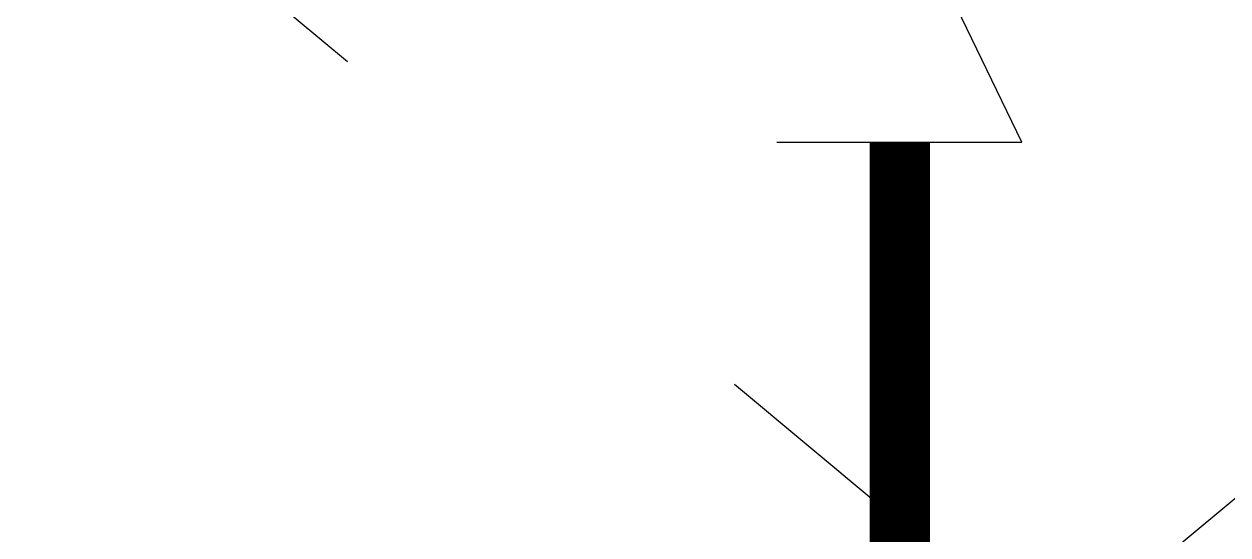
# Model space of a CAD drawing. Extents: x -22909.9 to -22897.8, y -4.7 to 4.1.
# Drawn here: x -22904.0736 to -22903.775, y 0.693 to 0.8197 of the extents above; entities that cross this region are included whole.
import ezdxf

# ---------------------------------------------------------------- set-up
doc = ezdxf.new("R2010")
doc.units = 0
doc.header["$LTSCALE"] = 0.5
doc.header["$MEASUREMENT"] = 0
doc.linetypes.add('DASHDOT', pattern=[1, 0.5, -0.25, 0, -0.25])
doc.layers.add('COW', color=2, linetype='CONTINUOUS')
doc.layers.add('DIB-018', color=6, linetype='CONTINUOUS')

msp = doc.modelspace()

# ---------------------------------------------------------------- linework, layer by layer
at = {"layer": 'COW'}
for p, q in [((-22903.82613, 0.79041), (-22903.84458, 0.82863)), ((-22903.88694, 0.79041), (-22903.82613, 0.79041))]:
    msp.add_line(p, q, dxfattribs=at)
at = {"layer": 'COW', "linetype": 'Continuous', "const_width": 0.015}
msp.add_lwpolyline([(-22903.85638, 0.79041), (-22903.85638, 0.69001)], dxfattribs=at)
at = {"layer": 'DIB-018', "linetype": 'DASHDOT'}
for p, q in [((-22904.35831, 1.11452), (-22903.27831, 0.21452)), ((-22903.27831, 1.11452), (-22904.35831, 0.21452))]:
    msp.add_line(p, q, dxfattribs=at)

doc.saveas('drawing.dxf')
